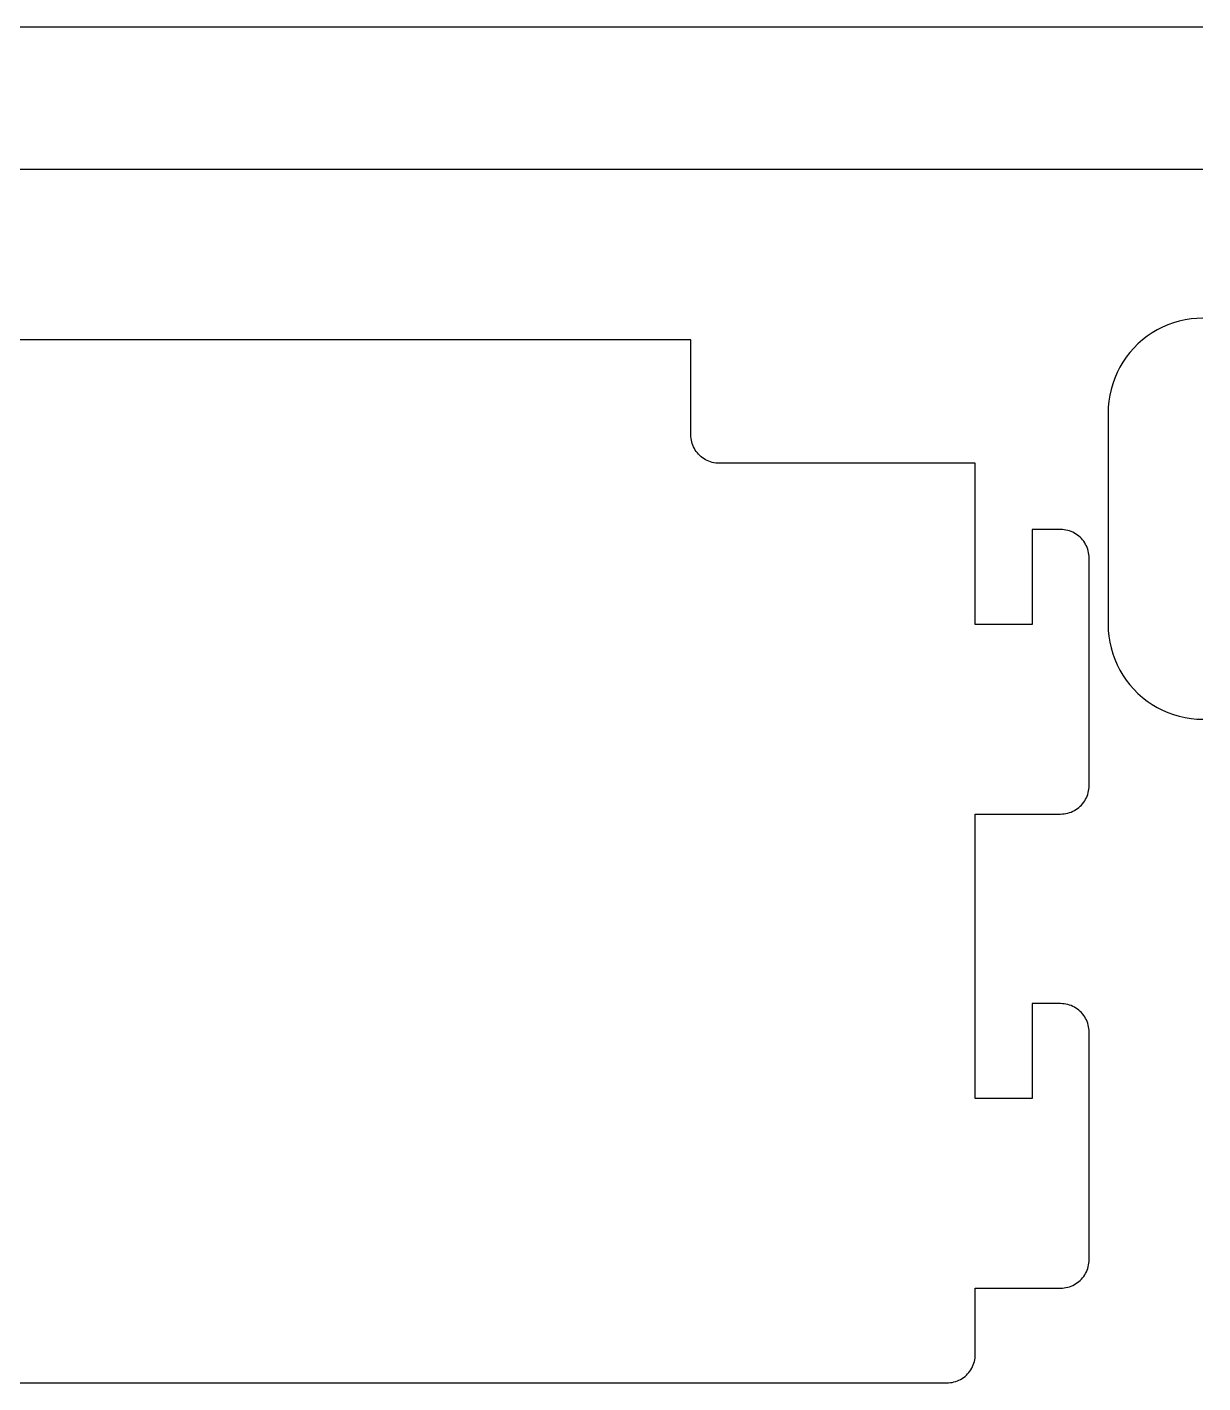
# Model space of a CAD drawing. Extents: x -48 to 351, y 273 to 586.
# Drawn here: x 76 to 200, y 431.1 to 574.1 of the extents above; entities that cross this region are included whole.
import ezdxf

# ---------------------------------------------------------------- set-up
doc = ezdxf.new("R2010")
doc.units = 0
doc.layers.get('0').update_dxf_attribs({"linetype": 'CONTINUOUS'})

msp = doc.modelspace()

# ---------------------------------------------------------------- linework, layer by layer
at = {"color": 7}
for p, q in [((200.0493, 574.05634), (28.049296, 574.05634)), ((28.049296, 559.05634), (200.0493, 559.05634)), ((195.2313, 542.11934), (194.6913, 541.79934)), ((195.7913, 542.40434), (195.2313, 542.11934)), ((196.3683, 542.65434), (195.7913, 542.40434)), ((196.9593, 542.86734), (196.3683, 542.65434)), ((197.5623, 543.04234), (196.9593, 542.86734)), ((198.1753, 543.17934), (197.5623, 543.04234)), ((198.7963, 543.27734), (198.1753, 543.17934)), ((199.4213, 543.33634), (198.7963, 543.27734)), ((200.0493, 543.35634), (199.4213, 543.33634)), ((146.0493, 541.05634), (-32.950704, 541.05634)), ((146.0493, 531.05634), (146.0493, 541.05634)), ((193.2043, 540.64634), (192.7593, 540.20134)), ((193.6753, 541.06134), (193.2043, 540.64634)), ((194.1713, 541.44634), (193.6753, 541.06134)), ((194.6913, 541.79934), (194.1713, 541.44634)), ((191.9593, 539.23434), (191.6063, 538.71434)), ((192.3443, 539.73034), (191.9593, 539.23434)), ((192.7593, 540.20134), (192.3443, 539.73034)), ((191.2863, 538.17434), (191.0013, 537.61434)), ((191.6063, 538.71434), (191.2863, 538.17434)), ((190.5383, 536.44634), (190.3633, 535.84334)), ((190.7513, 537.03734), (190.5383, 536.44634)), ((191.0013, 537.61434), (190.7513, 537.03734)), ((190.2263, 535.23034), (190.1283, 534.60934)), ((190.3633, 535.84334), (190.2263, 535.23034)), ((190.0693, 533.98434), (190.0493, 533.35634)), ((190.1283, 534.60934), (190.0693, 533.98434)), ((190.0493, 533.35634), (190.0493, 511.05634)), ((146.0553, 530.86834), (146.0493, 531.05634)), ((146.0733, 530.68034), (146.0553, 530.86834)), ((146.1023, 530.49434), (146.0733, 530.68034)), ((146.1433, 530.31034), (146.1023, 530.49434)), ((146.1963, 530.12934), (146.1433, 530.31034)), ((146.2603, 529.95234), (146.1963, 530.12934)), ((146.3353, 529.77934), (146.2603, 529.95234)), ((146.4203, 529.61134), (146.3353, 529.77934)), ((146.5163, 529.44934), (146.4203, 529.61134)), ((146.6223, 529.29334), (146.5163, 529.44934)), ((146.7373, 529.14434), (146.6223, 529.29334)), ((146.8623, 529.00234), (146.7373, 529.14434)), ((146.9953, 528.86934), (146.8623, 529.00234)), ((147.1373, 528.74434), (146.9953, 528.86934)), ((147.2863, 528.62934), (147.1373, 528.74434)), ((147.4423, 528.52334), (147.2863, 528.62934)), ((147.6043, 528.42734), (147.4423, 528.52334)), ((147.7723, 528.34234), (147.6043, 528.42734)), ((147.9453, 528.26734), (147.7723, 528.34234)), ((148.1223, 528.20334), (147.9453, 528.26734)), ((148.3033, 528.15034), (148.1223, 528.20334)), ((148.4873, 528.10934), (148.3033, 528.15034)), ((148.6733, 528.08034), (148.4873, 528.10934)), ((148.8613, 528.06234), (148.6733, 528.08034)), ((149.0493, 528.05634), (148.8613, 528.06234)), ((176.0493, 528.05634), (149.0493, 528.05634)), ((176.0493, 511.05634), (176.0493, 528.05634)), ((185.0493, 521.05634), (182.0493, 521.05634)), ((182.0493, 521.05634), (182.0493, 511.05634)), ((185.2373, 521.05034), (185.0493, 521.05634)), ((185.4253, 521.03234), (185.2373, 521.05034)), ((185.6113, 521.00334), (185.4253, 521.03234)), ((185.7953, 520.96234), (185.6113, 521.00334)), ((185.9763, 520.90934), (185.7953, 520.96234)), ((186.1533, 520.84534), (185.9763, 520.90934)), ((186.3263, 520.77034), (186.1533, 520.84534)), ((186.4943, 520.68534), (186.3263, 520.77034)), ((186.6563, 520.58934), (186.4943, 520.68534)), ((186.8123, 520.48334), (186.6563, 520.58934)), ((186.9613, 520.36834), (186.8123, 520.48334)), ((187.1033, 520.24334), (186.9613, 520.36834)), ((187.2363, 520.11034), (187.1033, 520.24334)), ((187.3613, 519.96834), (187.2363, 520.11034)), ((187.4763, 519.81934), (187.3613, 519.96834)), ((187.5823, 519.66334), (187.4763, 519.81934)), ((187.6783, 519.50134), (187.5823, 519.66334)), ((187.7633, 519.33334), (187.6783, 519.50134)), ((187.8383, 519.16034), (187.7633, 519.33334)), ((187.9023, 518.98334), (187.8383, 519.16034)), ((187.9553, 518.80234), (187.9023, 518.98334)), ((187.9963, 518.61834), (187.9553, 518.80234)), ((188.0253, 518.43234), (187.9963, 518.61834)), ((188.0433, 518.24434), (188.0253, 518.43234)), ((188.0493, 518.05634), (188.0433, 518.24434)), ((188.0493, 494.056336), (188.0493, 518.05634)), ((182.0493, 511.05634), (176.0493, 511.05634)), ((190.0493, 511.05634), (190.0693, 510.42834)), ((190.0693, 510.42834), (190.1283, 509.80334)), ((190.1283, 509.80334), (190.2263, 509.18234)), ((190.2263, 509.18234), (190.3633, 508.56934)), ((190.3633, 508.56934), (190.5383, 507.96634)), ((190.5383, 507.96634), (190.7513, 507.37534)), ((190.7513, 507.37534), (191.0013, 506.79834)), ((191.0013, 506.79834), (191.2863, 506.23834)), ((191.2863, 506.23834), (191.6063, 505.69834)), ((191.6063, 505.69834), (191.9593, 505.17834)), ((191.9593, 505.17834), (192.3443, 504.68234)), ((192.3443, 504.68234), (192.7593, 504.21134)), ((192.7593, 504.21134), (193.2043, 503.76634)), ((193.2043, 503.76634), (193.6753, 503.35134)), ((193.6753, 503.35134), (194.1713, 502.96634)), ((194.1713, 502.96634), (194.6913, 502.61334)), ((194.6913, 502.61334), (195.2313, 502.29334)), ((195.2313, 502.29334), (195.7913, 502.00834)), ((195.7913, 502.00834), (196.3683, 501.75834)), ((196.3683, 501.75834), (196.9593, 501.54534)), ((196.9593, 501.54534), (197.5623, 501.37034)), ((197.5623, 501.37034), (198.1753, 501.23334)), ((198.1753, 501.23334), (198.7963, 501.13534)), ((198.7963, 501.13534), (199.4213, 501.07634)), ((199.4213, 501.07634), (200.0493, 501.05634)), ((187.9553, 493.310336), (187.9963, 493.494336)), ((187.9963, 493.494336), (188.0253, 493.680336)), ((188.0253, 493.680336), (188.0433, 493.868336)), ((188.0433, 493.868336), (188.0493, 494.056336)), ((187.1033, 491.869336), (187.2363, 492.002336)), ((187.2363, 492.002336), (187.3613, 492.144336)), ((187.3613, 492.144336), (187.4763, 492.293336)), ((187.4763, 492.293336), (187.5823, 492.449336)), ((187.5823, 492.449336), (187.6783, 492.611336)), ((187.6783, 492.611336), (187.7633, 492.779336)), ((187.7633, 492.779336), (187.8383, 492.952336)), ((187.8383, 492.952336), (187.9023, 493.129336)), ((187.9023, 493.129336), (187.9553, 493.310336)), ((176.0493, 461.056336), (176.0493, 491.056336)), ((176.0493, 491.056336), (185.0493, 491.056336)), ((185.0493, 491.056336), (185.2373, 491.062336)), ((185.2373, 491.062336), (185.4253, 491.080336)), ((185.4253, 491.080336), (185.6113, 491.109336)), ((185.6113, 491.109336), (185.7953, 491.150336)), ((185.7953, 491.150336), (185.9763, 491.203336)), ((185.9763, 491.203336), (186.1533, 491.267336)), ((186.1533, 491.267336), (186.3263, 491.342336)), ((186.3263, 491.342336), (186.4943, 491.427336)), ((186.4943, 491.427336), (186.6563, 491.523336)), ((186.6563, 491.523336), (186.8123, 491.629336)), ((186.8123, 491.629336), (186.9613, 491.744336)), ((186.9613, 491.744336), (187.1033, 491.869336)), ((185.0493, 471.056336), (182.0493, 471.056336)), ((182.0493, 471.056336), (182.0493, 461.056336)), ((185.2373, 471.050436), (185.0493, 471.056336)), ((185.4253, 471.032636), (185.2373, 471.050436)), ((185.6113, 471.003236), (185.4253, 471.032636)), ((185.7953, 470.962036), (185.6113, 471.003236)), ((185.9763, 470.909536), (185.7953, 470.962036)), ((186.1533, 470.845636), (185.9763, 470.909536)), ((186.3263, 470.770836), (186.1533, 470.845636)), ((186.4943, 470.685236), (186.3263, 470.770836)), ((186.6563, 470.589336), (186.4943, 470.685236)), ((186.8123, 470.483336), (186.6563, 470.589336)), ((186.9613, 470.367836), (186.8123, 470.483336)), ((187.1033, 470.243236), (186.9613, 470.367836)), ((187.2363, 470.109936), (187.1033, 470.243236)), ((187.3613, 469.968636), (187.2363, 470.109936)), ((187.4763, 469.819736), (187.3613, 469.968636)), ((187.5823, 469.663836), (187.4763, 469.819736)), ((187.6783, 469.501636), (187.5823, 469.663836)), ((187.7633, 469.333636), (187.6783, 469.501636)), ((187.8383, 469.160736), (187.7633, 469.333636)), ((187.9023, 468.983336), (187.8383, 469.160736)), ((187.9553, 468.802436), (187.9023, 468.983336)), ((187.9963, 468.618436), (187.9553, 468.802436)), ((188.0253, 468.432336), (187.9963, 468.618436)), ((188.0433, 468.244736), (188.0253, 468.432336)), ((188.0493, 468.056336), (188.0433, 468.244736)), ((188.0493, 444.056336), (188.0493, 468.056336)), ((182.0493, 461.056336), (176.0493, 461.056336)), ((187.9023, 443.129336), (187.9553, 443.310236)), ((187.9553, 443.310236), (187.9963, 443.494236)), ((187.9963, 443.494236), (188.0253, 443.680336)), ((188.0253, 443.680336), (188.0433, 443.867936)), ((188.0433, 443.867936), (188.0493, 444.056336)), ((187.1033, 441.869436), (187.2363, 442.002736)), ((187.2363, 442.002736), (187.3613, 442.144036)), ((187.3613, 442.144036), (187.4763, 442.292936)), ((187.4763, 442.292936), (187.5823, 442.448836)), ((187.5823, 442.448836), (187.6783, 442.611036)), ((187.6783, 442.611036), (187.7633, 442.779036)), ((187.7633, 442.779036), (187.8383, 442.951936)), ((187.8383, 442.951936), (187.9023, 443.129336)), ((176.0493, 434.056336), (176.0493, 441.056336)), ((176.0493, 441.056336), (185.0493, 441.056336)), ((185.0493, 441.056336), (185.2373, 441.062236)), ((185.2373, 441.062236), (185.4253, 441.080036)), ((185.4253, 441.080036), (185.6113, 441.109436)), ((185.6113, 441.109436), (185.7953, 441.150636)), ((185.7953, 441.150636), (185.9763, 441.203136)), ((185.9763, 441.203136), (186.1533, 441.267036)), ((186.1533, 441.267036), (186.3263, 441.341836)), ((186.3263, 441.341836), (186.4943, 441.427436)), ((186.4943, 441.427436), (186.6563, 441.523336)), ((186.6563, 441.523336), (186.8123, 441.629336)), ((186.8123, 441.629336), (186.9613, 441.744836)), ((186.9613, 441.744836), (187.1033, 441.869436)), ((175.9023, 433.129336), (175.9553, 433.310236)), ((175.9553, 433.310236), (175.9963, 433.494236)), ((175.9963, 433.494236), (176.0253, 433.680336)), ((176.0253, 433.680336), (176.0433, 433.867936)), ((176.0433, 433.867936), (176.0493, 434.056336)), ((174.9613, 431.744836), (175.1033, 431.869436)), ((175.1033, 431.869436), (175.2363, 432.002736)), ((175.2363, 432.002736), (175.3613, 432.144036)), ((175.3613, 432.144036), (175.4763, 432.292936)), ((175.4763, 432.292936), (175.5823, 432.448836)), ((175.5823, 432.448836), (175.6783, 432.611036)), ((175.6783, 432.611036), (175.7633, 432.779036)), ((175.7633, 432.779036), (175.8383, 432.951936)), ((175.8383, 432.951936), (175.9023, 433.129336)), ((-32.950704, 431.056336), (173.0493, 431.056336)), ((173.0493, 431.056336), (173.2373, 431.062236)), ((173.2373, 431.062236), (173.4253, 431.080036)), ((173.4253, 431.080036), (173.6113, 431.109436)), ((173.6113, 431.109436), (173.7953, 431.150636)), ((173.7953, 431.150636), (173.9763, 431.203136)), ((173.9763, 431.203136), (174.1533, 431.267036)), ((174.1533, 431.267036), (174.3263, 431.341836)), ((174.3263, 431.341836), (174.4943, 431.427436)), ((174.4943, 431.427436), (174.6563, 431.523336)), ((174.6563, 431.523336), (174.8123, 431.629336)), ((174.8123, 431.629336), (174.9613, 431.744836))]:
    msp.add_line(p, q, dxfattribs=at)

doc.saveas('drawing.dxf')
